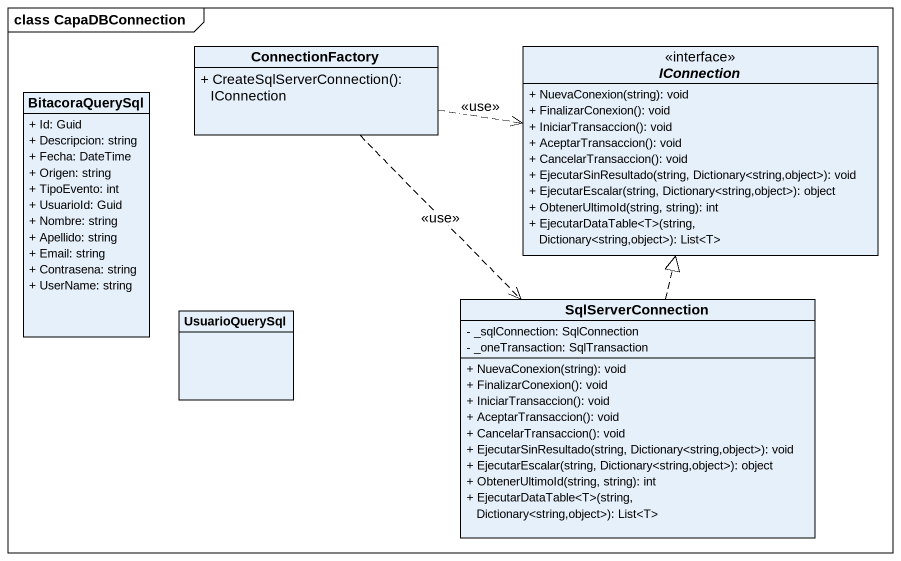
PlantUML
@startuml
mainframe class CapaDBConnection
hide circle
hide empty members
skinparam classAttributeIconSize 0
class ConnectionFactory {
  + CreateSqlServerConnection(): IConnection
}
interface IConnection {
  + NuevaConexion(string): void
  + FinalizarConexion(): void
  + IniciarTransaccion(): void
  + AceptarTransaccion(): void
  + CancelarTransaccion(): void
  + EjecutarSinResultado(string, Dictionary<string,object>): void
  + EjecutarEscalar(string, Dictionary<string,object>): object
  + ObtenerUltimoId(string, string): int
  + EjecutarDataTable<T>(string, Dictionary<string,object>): List<T>
}
class BitacoraQuerySql {
  + Id: Guid
  + Descripcion: string
  + Fecha: DateTime
  + Origen: string
  + TipoEvento: int
  + UsuarioId: Guid
  + Nombre: string
  + Apellido: string
  + Email: string
  + Contrasena: string
  + UserName: string
}
class SqlServerConnection {
  - _sqlConnection: SqlConnection
  - _oneTransaction: SqlTransaction
  + NuevaConexion(string): void
  + FinalizarConexion(): void
  + IniciarTransaccion(): void
  + AceptarTransaccion(): void
  + CancelarTransaccion(): void
  + EjecutarSinResultado(string, Dictionary<string,object>): void
  + EjecutarEscalar(string, Dictionary<string,object>): object
  + ObtenerUltimoId(string, string): int
  + EjecutarDataTable<T>(string, Dictionary<string,object>): List<T>
}
class UsuarioQuerySql
ConnectionFactory .right.> IConnection : <<use>>
ConnectionFactory ..> SqlServerConnection : <<use>>
SqlServerConnection .up.|> IConnection
@enduml
